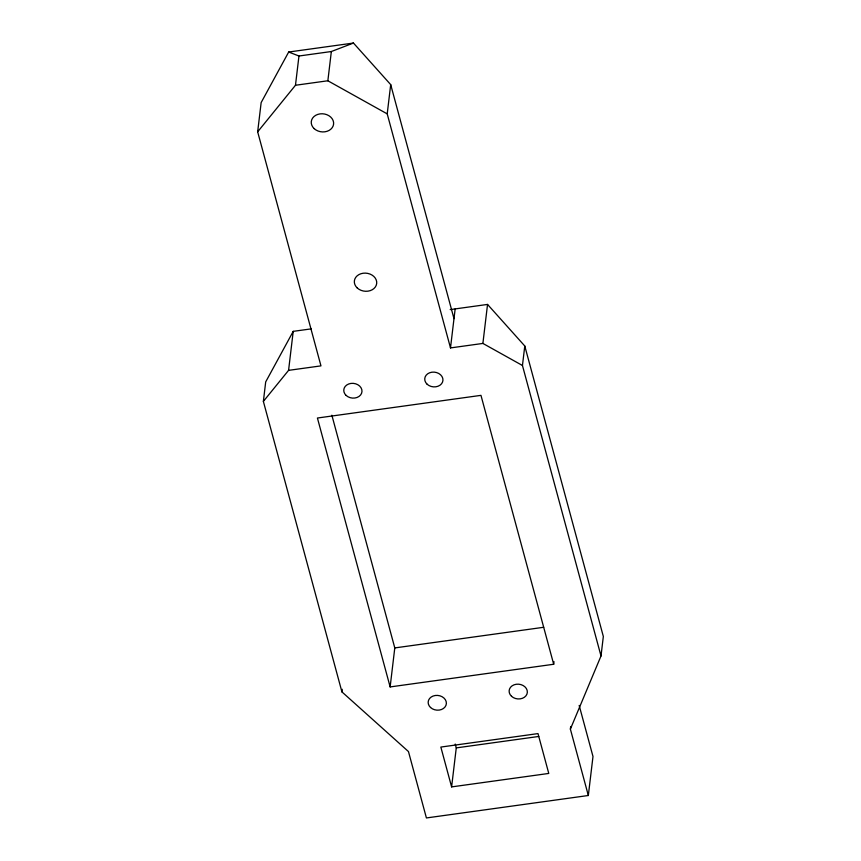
<?xml version="1.0" encoding="UTF-8"?>
<svg xmlns="http://www.w3.org/2000/svg" width="861" height="861" viewBox="0 0 861 861"><rect width="100%" height="100%" fill="white"/><g stroke="black" fill="none" stroke-linecap="round" stroke-linejoin="round"><path stroke-width="1.29" d="M579.173 705.428L592.992 756.496L588.332 795.499L426.41 817.95L408.458 751.556L341.925 691.889L263.369 401.409L288.575 370.359L320.959 365.871L257.665 131.83L261.152 102.577L288.683 52.026L353.462 43.05L390.7 84.626L453.995 318.667M257.665 131.83L295.474 85.261L298.961 56.008L331.345 51.52L353.462 43.05M263.369 401.409L265.694 381.907L293.224 331.356L311.359 328.848M288.575 370.359L293.224 331.356M588.332 795.499L570.38 729.106L601.01 655.974L522.455 365.495L482.892 343.431L450.497 347.919L387.213 113.878L327.858 80.773L331.345 51.52M387.213 113.878L390.7 84.626M341.925 691.889L342.237 689.295M554 661.657L553.688 664.261L390.141 686.927L394.79 647.924L331.862 415.228M450.497 347.919L455.157 308.916M482.892 343.431L487.541 304.428L450.174 309.605M451.616 786.9L440.843 747.068L537.996 733.594L548.769 773.436L451.616 786.9L456.265 747.897L455.221 744.044M522.455 365.495L524.779 345.993L487.541 304.428M570.38 729.106L570.692 726.512M601.01 655.974L603.335 636.473L524.779 345.993M295.474 85.261L327.858 80.773M394.79 647.924L543.711 627.282M456.265 747.897L538.782 736.456M288.683 52.026L298.961 56.008M553.688 664.261L480.965 395.36L317.418 418.026L390.141 686.927M346.154 395.447A9.148 7.383 6.8 0 0 361.577 393.305A9.148 7.383 6.8 0 0 350.901 383.425A9.148 7.383 6.8 0 0 346.154 395.447M427.121 384.221A9.148 7.383 6.8 0 0 442.543 382.09A9.148 7.383 6.8 0 0 431.867 372.2A9.148 7.383 6.8 0 0 427.121 384.221M511.509 696.28A9.148 7.383 6.8 0 0 526.932 694.149A9.148 7.383 6.8 0 0 516.256 684.258A9.148 7.383 6.8 0 0 511.509 696.28M430.543 707.505A9.148 7.383 6.8 0 0 445.966 705.363A9.148 7.383 6.8 0 0 435.289 695.484A9.148 7.383 6.8 0 0 430.543 707.505M357.272 287.994A11.225 9.051 6.8 0 0 376.214 285.368A11.225 9.051 6.8 0 0 363.105 273.238A11.225 9.051 6.8 0 0 357.272 287.994M314.19 128.644A11.225 9.051 6.8 0 0 333.121 126.018A11.225 9.051 6.8 0 0 320.012 113.889A11.225 9.051 6.8 0 0 314.19 128.644"/></g></svg>
